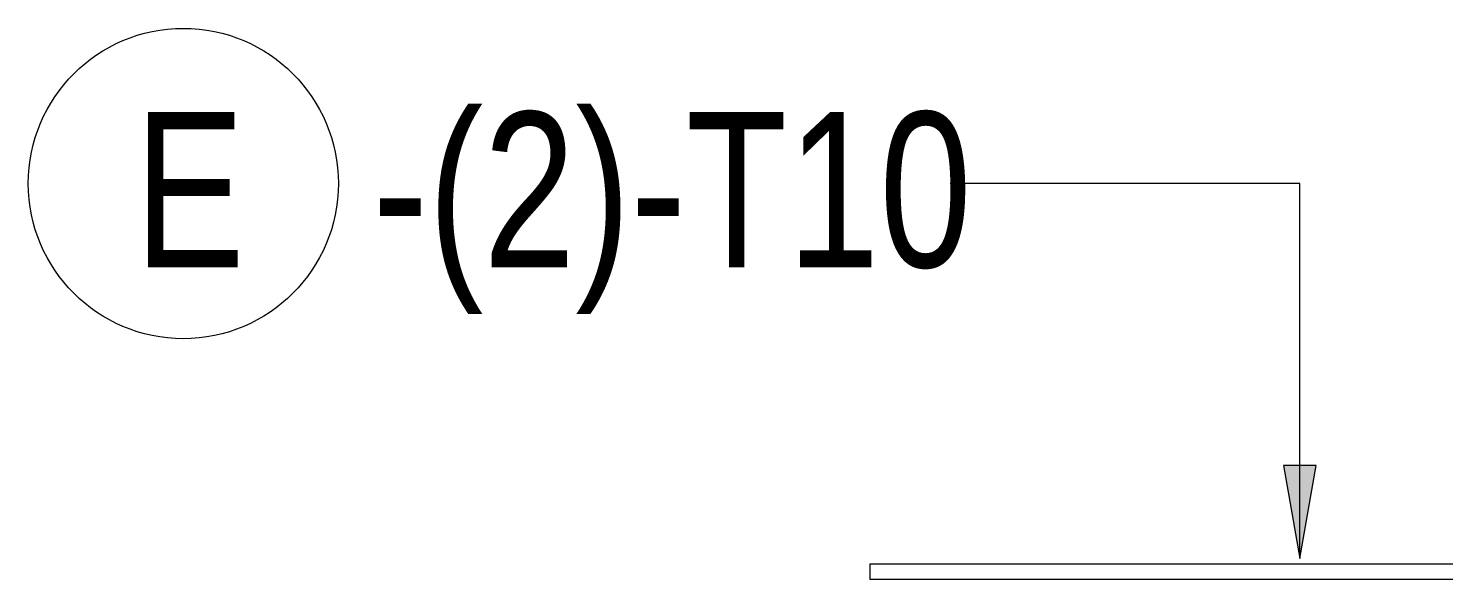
# Model space of a CAD drawing. Header units: millimetres. Extents: x 493 to 7173, y -1395 to 18363.
# Drawn here: x 3950 to 4863, y -388 to -33 of the extents above; entities that cross this region are included whole.
import ezdxf

# ---------------------------------------------------------------- set-up
doc = ezdxf.new("R2010")
doc.units = ezdxf.units.MM
doc.layers.add('S-RBAR', color=171, linetype='Continuous', lineweight=18)
doc.layers.add('S-RBAR-IDEN', color=171, linetype='Continuous', lineweight=9)
doc.styles.add('Nirmala UI Semilight_1', font='NirmalaS.ttf', dxfattribs={"width": 0.8, "height": 100})

# ---------------------------------------------------------------- blocks, each defined once
blk = doc.blocks.new('M_Rebar Tag_rfa Dimension - ARROW-793927-Elevation Right Copy 1 Copy 1')
at = {"layer": 'S-RBAR-IDEN'}
blk.add_circle((18532.13, -1083.35), 100, dxfattribs=at)

msp = doc.modelspace()

# ---------------------------------------------------------------- hatches: boundary and pattern name
at = {"layer": 'S-RBAR-IDEN'}
msp.add_hatch(color=256, dxfattribs=at).paths.add_polyline_path([(4770.22, -374.37), (4780.8, -314.37), (4759.64, -314.37)])

# ---------------------------------------------------------------- linework, layer by layer
at = {"layer": 'S-RBAR'}
for p, q in [((5099.4, -378), (4492.72, -378)), ((4492.72, -378), (4492.72, -388)), ((5100.63, -388), (4492.72, -388))]:
    msp.add_line(p, q, dxfattribs=at)
at = {"layer": 'S-RBAR-IDEN'}
for p, q in [((4770.22, -132.71), (4544.67, -132.71)), ((4770.22, -374.37), (4770.22, -132.71)), ((4780.8, -314.37), (4759.64, -314.37)), ((4759.64, -314.37), (4770.22, -374.37)), ((4770.22, -374.37), (4780.8, -314.37))]:
    msp.add_line(p, q, dxfattribs=at)

# ---------------------------------------------------------------- block references
msp.add_blockref('M_Rebar Tag_rfa Dimension - ARROW-793927-Elevation Right Copy 1 Copy 1', (-14482.16, 950.63), dxfattribs=at)

# ---------------------------------------------------------------- texts
at = {"layer": 'S-RBAR-IDEN', "char_height": 100, "attachment_point": 1, "style": 'Nirmala UI Semilight_1'}
for s, insert, width in [('-(2)-T10', (4172.19, -86.63), 448.945), ('E', (4018.33, -86.63), 69.2658)]:
    msp.add_mtext(s, dxfattribs=dict(at, insert=insert, width=width))

doc.saveas('drawing.dxf')
